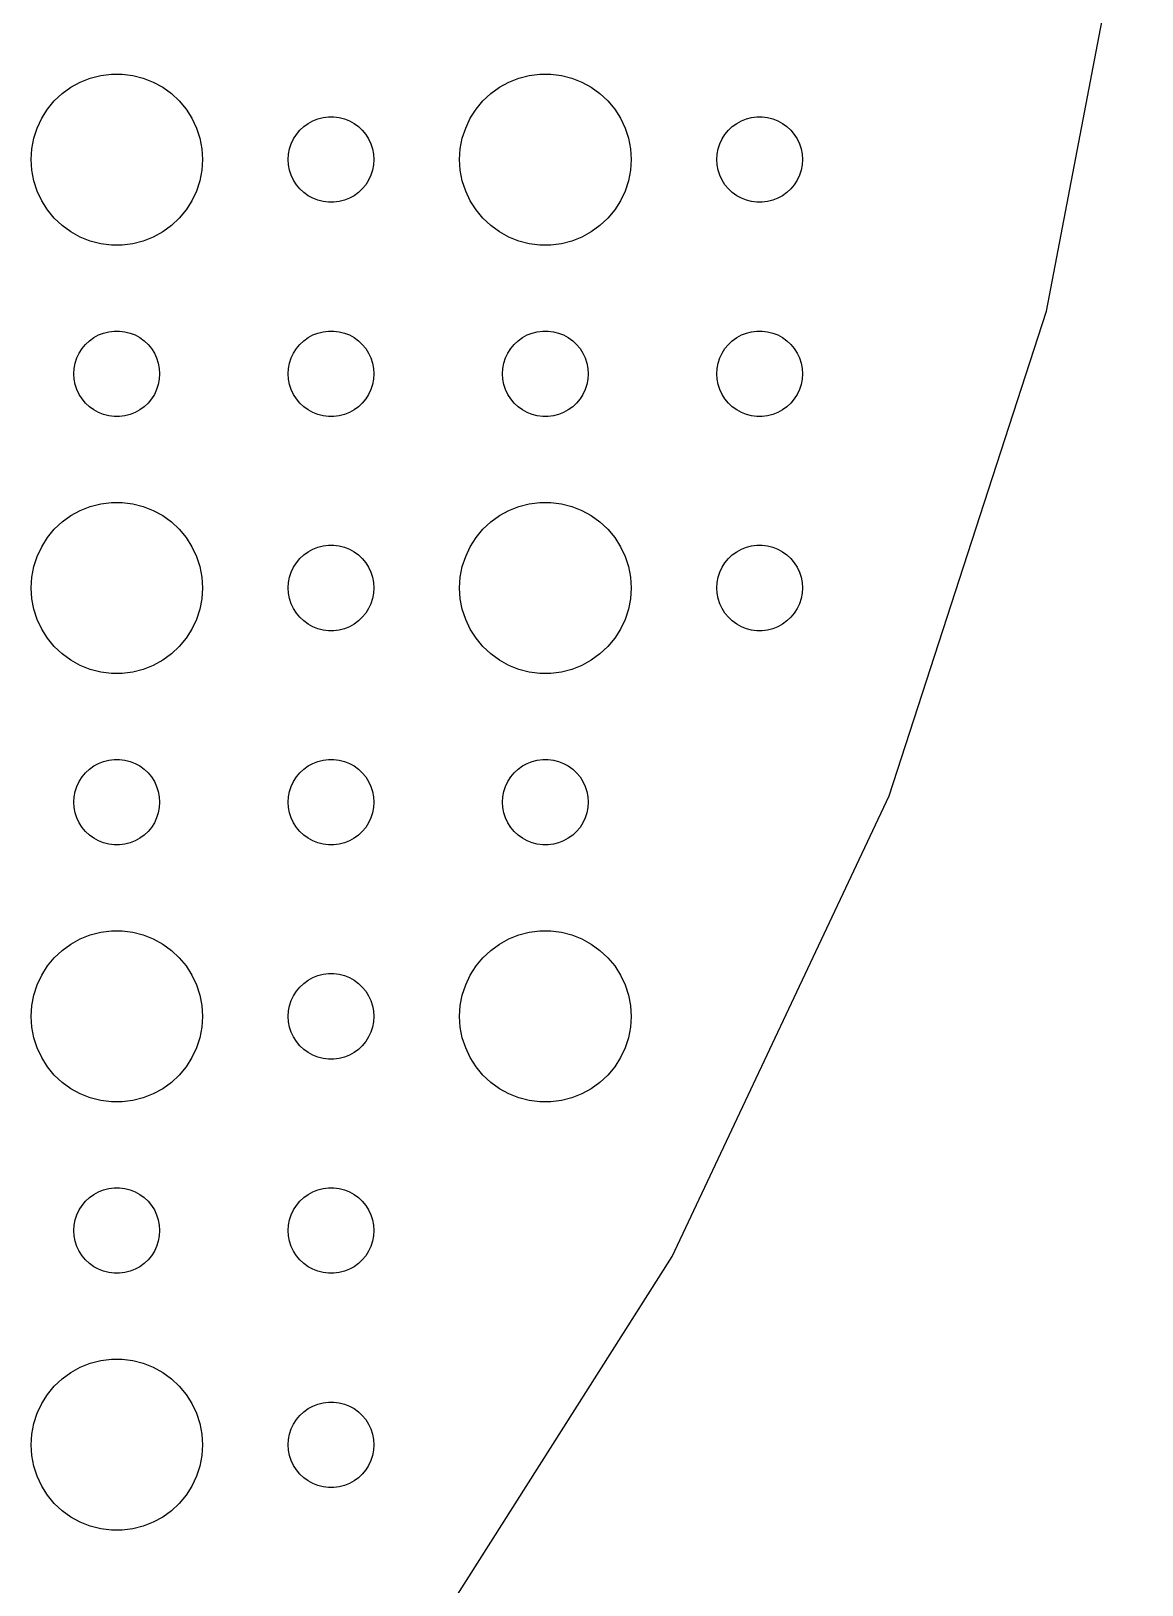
# Model space of a CAD drawing. Header units: metres. Extents: x -142 to 142, y -142 to 142.
# Drawn here: x 102 to 140.9, y -79.9 to -25.5 of the extents above; entities that cross this region are included whole.
import ezdxf

# ---------------------------------------------------------------- set-up
doc = ezdxf.new("R2010")
doc.units = ezdxf.units.M

msp = doc.modelspace()

# ---------------------------------------------------------------- linework, layer by layer
for p, q in [((137.539, -35.314), (140.88, -17.7973)), ((103.723, -27.2855), (104.073, -27.1468)), ((104.073, -27.1468), (104.438, -27.0531)), ((104.438, -27.0531), (104.812, -27.0059)), ((104.812, -27.0059), (105.188, -27.0059)), ((105.188, -27.0059), (105.562, -27.0531)), ((105.562, -27.0531), (105.927, -27.1468)), ((105.927, -27.1468), (106.277, -27.2855)), ((118.723, -27.2855), (119.073, -27.1468)), ((119.073, -27.1468), (119.438, -27.0531)), ((119.438, -27.0531), (119.812, -27.0059)), ((119.812, -27.0059), (120.188, -27.0059)), ((120.188, -27.0059), (120.562, -27.0531)), ((120.562, -27.0531), (120.927, -27.1468)), ((120.927, -27.1468), (121.277, -27.2855)), ((102.813, -27.9464), (103.088, -27.6884)), ((103.088, -27.6884), (103.393, -27.467)), ((103.393, -27.467), (103.723, -27.2855)), ((106.277, -27.2855), (106.607, -27.467)), ((106.607, -27.467), (106.912, -27.6884)), ((106.912, -27.6884), (107.187, -27.9464)), ((117.813, -27.9464), (118.088, -27.6884)), ((118.088, -27.6884), (118.393, -27.467)), ((118.393, -27.467), (118.723, -27.2855)), ((121.277, -27.2855), (121.607, -27.467)), ((121.607, -27.467), (121.912, -27.6884)), ((121.912, -27.6884), (122.187, -27.9464)), ((102.371, -28.5547), (102.573, -28.2366)), ((102.573, -28.2366), (102.813, -27.9464)), ((107.187, -27.9464), (107.427, -28.2366)), ((107.427, -28.2366), (107.629, -28.5547)), ((117.371, -28.5547), (117.573, -28.2366)), ((117.573, -28.2366), (117.813, -27.9464)), ((122.187, -27.9464), (122.427, -28.2366)), ((122.427, -28.2366), (122.629, -28.5547)), ((102.211, -28.8956), (102.371, -28.5547)), ((107.629, -28.5547), (107.789, -28.8956)), ((111.544, -28.8442), (111.696, -28.7335)), ((111.696, -28.7335), (111.861, -28.6427)), ((111.861, -28.6427), (112.036, -28.5734)), ((112.036, -28.5734), (112.219, -28.5266)), ((112.219, -28.5266), (112.406, -28.503)), ((112.406, -28.503), (112.594, -28.503)), ((112.594, -28.503), (112.781, -28.5266)), ((112.781, -28.5266), (112.964, -28.5734)), ((112.964, -28.5734), (113.139, -28.6427)), ((113.139, -28.6427), (113.304, -28.7335)), ((113.304, -28.7335), (113.456, -28.8442)), ((117.211, -28.8956), (117.371, -28.5547)), ((122.629, -28.5547), (122.789, -28.8956)), ((126.544, -28.8442), (126.696, -28.7335)), ((126.696, -28.7335), (126.861, -28.6427)), ((126.861, -28.6427), (127.036, -28.5734)), ((127.036, -28.5734), (127.219, -28.5266)), ((127.219, -28.5266), (127.406, -28.503)), ((127.406, -28.503), (127.594, -28.503)), ((127.594, -28.503), (127.781, -28.5266)), ((127.781, -28.5266), (127.964, -28.5734)), ((127.964, -28.5734), (128.139, -28.6427)), ((128.139, -28.6427), (128.304, -28.7335)), ((128.304, -28.7335), (128.456, -28.8442)), ((102.024, -29.624), (102.094, -29.2539)), ((102.094, -29.2539), (102.211, -28.8956)), ((107.789, -28.8956), (107.906, -29.2539)), ((107.906, -29.2539), (107.976, -29.624)), ((111.105, -29.4478), (111.186, -29.2774)), ((111.186, -29.2774), (111.286, -29.1183)), ((111.286, -29.1183), (111.407, -28.9732)), ((111.407, -28.9732), (111.544, -28.8442)), ((113.456, -28.8442), (113.593, -28.9732)), ((113.593, -28.9732), (113.714, -29.1183)), ((113.714, -29.1183), (113.814, -29.2774)), ((113.814, -29.2774), (113.895, -29.4478)), ((117.024, -29.624), (117.094, -29.2539)), ((117.094, -29.2539), (117.211, -28.8956)), ((122.789, -28.8956), (122.906, -29.2539)), ((122.906, -29.2539), (122.976, -29.624)), ((126.105, -29.4478), (126.186, -29.2774)), ((126.186, -29.2774), (126.286, -29.1183)), ((126.286, -29.1183), (126.407, -28.9732)), ((126.407, -28.9732), (126.544, -28.8442)), ((128.456, -28.8442), (128.593, -28.9732)), ((128.593, -28.9732), (128.714, -29.1183)), ((128.714, -29.1183), (128.814, -29.2774)), ((128.814, -29.2774), (128.895, -29.4478)), ((102, -30), (102.024, -29.624)), ((107.976, -29.624), (108, -30)), ((111, -30), (111.012, -29.812)), ((111.012, -29.812), (111.047, -29.627)), ((111.047, -29.627), (111.105, -29.4478)), ((113.895, -29.4478), (113.953, -29.627)), ((113.953, -29.627), (113.988, -29.812)), ((113.988, -29.812), (114, -30)), ((117, -30), (117.024, -29.624)), ((122.976, -29.624), (123, -30)), ((126, -30), (126.012, -29.812)), ((126.012, -29.812), (126.047, -29.627)), ((126.047, -29.627), (126.105, -29.4478)), ((128.895, -29.4478), (128.953, -29.627)), ((128.953, -29.627), (128.988, -29.812)), ((128.988, -29.812), (129, -30)), ((102.024, -30.376), (102, -30)), ((102.094, -30.7461), (102.024, -30.376)), ((107.976, -30.376), (107.906, -30.7461)), ((108, -30), (107.976, -30.376)), ((111.012, -30.188), (111, -30)), ((111.047, -30.373), (111.012, -30.188)), ((111.105, -30.5522), (111.047, -30.373)), ((113.953, -30.373), (113.895, -30.5522)), ((113.988, -30.188), (113.953, -30.373)), ((114, -30), (113.988, -30.188)), ((117.024, -30.376), (117, -30)), ((117.094, -30.7461), (117.024, -30.376)), ((122.976, -30.376), (122.906, -30.7461)), ((123, -30), (122.976, -30.376)), ((126.012, -30.188), (126, -30)), ((126.047, -30.373), (126.012, -30.188)), ((126.105, -30.5522), (126.047, -30.373)), ((128.953, -30.373), (128.895, -30.5522)), ((128.988, -30.188), (128.953, -30.373)), ((129, -30), (128.988, -30.188)), ((102.211, -31.1044), (102.094, -30.7461)), ((107.906, -30.7461), (107.789, -31.1044)), ((111.186, -30.7226), (111.105, -30.5522)), ((111.286, -30.8817), (111.186, -30.7226)), ((111.407, -31.0268), (111.286, -30.8817)), ((113.714, -30.8817), (113.593, -31.0268)), ((113.814, -30.7226), (113.714, -30.8817)), ((113.895, -30.5522), (113.814, -30.7226)), ((117.211, -31.1044), (117.094, -30.7461)), ((122.906, -30.7461), (122.789, -31.1044)), ((126.186, -30.7226), (126.105, -30.5522)), ((126.286, -30.8817), (126.186, -30.7226)), ((126.407, -31.0268), (126.286, -30.8817)), ((128.714, -30.8817), (128.593, -31.0268)), ((128.814, -30.7226), (128.714, -30.8817)), ((128.895, -30.5522), (128.814, -30.7226)), ((102.371, -31.4453), (102.211, -31.1044)), ((102.573, -31.7634), (102.371, -31.4453)), ((107.629, -31.4453), (107.427, -31.7634)), ((107.789, -31.1044), (107.629, -31.4453)), ((111.544, -31.1558), (111.407, -31.0268)), ((111.696, -31.2665), (111.544, -31.1558)), ((111.861, -31.3572), (111.696, -31.2665)), ((112.036, -31.4266), (111.861, -31.3572)), ((112.219, -31.4734), (112.036, -31.4266)), ((112.406, -31.497), (112.219, -31.4734)), ((112.594, -31.497), (112.406, -31.497)), ((112.781, -31.4734), (112.594, -31.497)), ((112.964, -31.4266), (112.781, -31.4734)), ((113.139, -31.3572), (112.964, -31.4266)), ((113.304, -31.2665), (113.139, -31.3572)), ((113.456, -31.1558), (113.304, -31.2665)), ((113.593, -31.0268), (113.456, -31.1558)), ((117.371, -31.4453), (117.211, -31.1044)), ((117.573, -31.7634), (117.371, -31.4453)), ((122.629, -31.4453), (122.427, -31.7634)), ((122.789, -31.1044), (122.629, -31.4453)), ((126.544, -31.1558), (126.407, -31.0268)), ((126.696, -31.2665), (126.544, -31.1558)), ((126.861, -31.3572), (126.696, -31.2665)), ((127.036, -31.4266), (126.861, -31.3572)), ((127.219, -31.4734), (127.036, -31.4266)), ((127.406, -31.497), (127.219, -31.4734)), ((127.594, -31.497), (127.406, -31.497)), ((127.781, -31.4734), (127.594, -31.497)), ((127.964, -31.4266), (127.781, -31.4734)), ((128.139, -31.3572), (127.964, -31.4266)), ((128.304, -31.2665), (128.139, -31.3572)), ((128.456, -31.1558), (128.304, -31.2665)), ((128.593, -31.0268), (128.456, -31.1558)), ((102.813, -32.0536), (102.573, -31.7634)), ((103.088, -32.3115), (102.813, -32.0536)), ((107.187, -32.0536), (106.912, -32.3115)), ((107.427, -31.7634), (107.187, -32.0536)), ((117.813, -32.0536), (117.573, -31.7634)), ((118.088, -32.3115), (117.813, -32.0536)), ((122.187, -32.0536), (121.912, -32.3115)), ((122.427, -31.7634), (122.187, -32.0536)), ((103.393, -32.533), (103.088, -32.3115)), ((103.723, -32.7145), (103.393, -32.533)), ((106.607, -32.533), (106.277, -32.7145)), ((106.912, -32.3115), (106.607, -32.533)), ((118.393, -32.533), (118.088, -32.3115)), ((118.723, -32.7145), (118.393, -32.533)), ((121.607, -32.533), (121.277, -32.7145)), ((121.912, -32.3115), (121.607, -32.533)), ((104.073, -32.8532), (103.723, -32.7145)), ((104.438, -32.9469), (104.073, -32.8532)), ((104.812, -32.9941), (104.438, -32.9469)), ((105.188, -32.9941), (104.812, -32.9941)), ((105.562, -32.9469), (105.188, -32.9941)), ((105.927, -32.8532), (105.562, -32.9469)), ((106.277, -32.7145), (105.927, -32.8532)), ((119.073, -32.8532), (118.723, -32.7145)), ((119.438, -32.9469), (119.073, -32.8532)), ((119.812, -32.9941), (119.438, -32.9469)), ((120.188, -32.9941), (119.812, -32.9941)), ((120.562, -32.9469), (120.188, -32.9941)), ((120.927, -32.8532), (120.562, -32.9469)), ((121.277, -32.7145), (120.927, -32.8532)), ((132.028, -52.2737), (137.539, -35.314)), ((103.907, -36.4732), (104.044, -36.3442)), ((104.044, -36.3442), (104.196, -36.2335)), ((104.196, -36.2335), (104.361, -36.1428)), ((104.361, -36.1428), (104.536, -36.0734)), ((104.536, -36.0734), (104.719, -36.0266)), ((104.719, -36.0266), (104.906, -36.003)), ((104.906, -36.003), (105.094, -36.003)), ((105.094, -36.003), (105.281, -36.0266)), ((105.281, -36.0266), (105.464, -36.0734)), ((105.464, -36.0734), (105.639, -36.1428)), ((105.639, -36.1428), (105.804, -36.2335)), ((105.804, -36.2335), (105.956, -36.3442)), ((105.956, -36.3442), (106.093, -36.4732)), ((111.407, -36.4732), (111.544, -36.3442)), ((111.544, -36.3442), (111.696, -36.2335)), ((111.696, -36.2335), (111.861, -36.1428)), ((111.861, -36.1428), (112.036, -36.0734)), ((112.036, -36.0734), (112.219, -36.0266)), ((112.219, -36.0266), (112.406, -36.003)), ((112.406, -36.003), (112.594, -36.003)), ((112.594, -36.003), (112.781, -36.0266)), ((112.781, -36.0266), (112.964, -36.0734)), ((112.964, -36.0734), (113.139, -36.1428)), ((113.139, -36.1428), (113.304, -36.2335)), ((113.304, -36.2335), (113.456, -36.3442)), ((113.456, -36.3442), (113.593, -36.4732)), ((118.907, -36.4732), (119.044, -36.3442)), ((119.044, -36.3442), (119.196, -36.2335)), ((119.196, -36.2335), (119.361, -36.1428)), ((119.361, -36.1428), (119.536, -36.0734)), ((119.536, -36.0734), (119.719, -36.0266)), ((119.719, -36.0266), (119.906, -36.003)), ((119.906, -36.003), (120.094, -36.003)), ((120.094, -36.003), (120.281, -36.0266)), ((120.281, -36.0266), (120.464, -36.0734)), ((120.464, -36.0734), (120.639, -36.1428)), ((120.639, -36.1428), (120.804, -36.2335)), ((120.804, -36.2335), (120.956, -36.3442)), ((120.956, -36.3442), (121.093, -36.4732)), ((126.407, -36.4732), (126.544, -36.3442)), ((126.544, -36.3442), (126.696, -36.2335)), ((126.696, -36.2335), (126.861, -36.1428)), ((126.861, -36.1428), (127.036, -36.0734)), ((127.036, -36.0734), (127.219, -36.0266)), ((127.219, -36.0266), (127.406, -36.003)), ((127.406, -36.003), (127.594, -36.003)), ((127.594, -36.003), (127.781, -36.0266)), ((127.781, -36.0266), (127.964, -36.0734)), ((127.964, -36.0734), (128.139, -36.1428)), ((128.139, -36.1428), (128.304, -36.2335)), ((128.304, -36.2335), (128.456, -36.3442)), ((128.456, -36.3442), (128.593, -36.4732)), ((103.547, -37.127), (103.605, -36.9478)), ((103.605, -36.9478), (103.686, -36.7774)), ((103.686, -36.7774), (103.786, -36.6183)), ((103.786, -36.6183), (103.907, -36.4732)), ((106.093, -36.4732), (106.214, -36.6183)), ((106.214, -36.6183), (106.314, -36.7774)), ((106.314, -36.7774), (106.395, -36.9478)), ((106.395, -36.9478), (106.453, -37.127)), ((111.047, -37.127), (111.105, -36.9478)), ((111.105, -36.9478), (111.186, -36.7774)), ((111.186, -36.7774), (111.286, -36.6183)), ((111.286, -36.6183), (111.407, -36.4732)), ((113.593, -36.4732), (113.714, -36.6183)), ((113.714, -36.6183), (113.814, -36.7774)), ((113.814, -36.7774), (113.895, -36.9478)), ((113.895, -36.9478), (113.953, -37.127)), ((118.547, -37.127), (118.605, -36.9478)), ((118.605, -36.9478), (118.686, -36.7774)), ((118.686, -36.7774), (118.786, -36.6183)), ((118.786, -36.6183), (118.907, -36.4732)), ((121.093, -36.4732), (121.214, -36.6183)), ((121.214, -36.6183), (121.314, -36.7774)), ((121.314, -36.7774), (121.395, -36.9478)), ((121.395, -36.9478), (121.453, -37.127)), ((126.047, -37.127), (126.105, -36.9478)), ((126.105, -36.9478), (126.186, -36.7774)), ((126.186, -36.7774), (126.286, -36.6183)), ((126.286, -36.6183), (126.407, -36.4732)), ((128.593, -36.4732), (128.714, -36.6183)), ((128.714, -36.6183), (128.814, -36.7774)), ((128.814, -36.7774), (128.895, -36.9478)), ((128.895, -36.9478), (128.953, -37.127)), ((103.5, -37.5), (103.512, -37.312)), ((103.512, -37.688), (103.5, -37.5)), ((103.512, -37.312), (103.547, -37.127)), ((106.453, -37.127), (106.488, -37.312)), ((106.488, -37.312), (106.5, -37.5)), ((106.5, -37.5), (106.488, -37.688)), ((111, -37.5), (111.012, -37.312)), ((111.012, -37.688), (111, -37.5)), ((111.012, -37.312), (111.047, -37.127)), ((113.953, -37.127), (113.988, -37.312)), ((113.988, -37.312), (114, -37.5)), ((114, -37.5), (113.988, -37.688)), ((118.5, -37.5), (118.512, -37.312)), ((118.512, -37.688), (118.5, -37.5)), ((118.512, -37.312), (118.547, -37.127)), ((121.453, -37.127), (121.488, -37.312)), ((121.488, -37.312), (121.5, -37.5)), ((121.5, -37.5), (121.488, -37.688)), ((126, -37.5), (126.012, -37.312)), ((126.012, -37.688), (126, -37.5)), ((126.012, -37.312), (126.047, -37.127)), ((128.953, -37.127), (128.988, -37.312)), ((128.988, -37.312), (129, -37.5)), ((129, -37.5), (128.988, -37.688)), ((103.547, -37.873), (103.512, -37.688)), ((103.605, -38.0522), (103.547, -37.873)), ((103.686, -38.2226), (103.605, -38.0522)), ((106.395, -38.0522), (106.314, -38.2226)), ((106.453, -37.873), (106.395, -38.0522)), ((106.488, -37.688), (106.453, -37.873)), ((111.047, -37.873), (111.012, -37.688)), ((111.105, -38.0522), (111.047, -37.873)), ((111.186, -38.2226), (111.105, -38.0522)), ((113.895, -38.0522), (113.814, -38.2226)), ((113.953, -37.873), (113.895, -38.0522)), ((113.988, -37.688), (113.953, -37.873)), ((118.547, -37.873), (118.512, -37.688)), ((118.605, -38.0522), (118.547, -37.873)), ((118.686, -38.2226), (118.605, -38.0522)), ((121.395, -38.0522), (121.314, -38.2226)), ((121.453, -37.873), (121.395, -38.0522)), ((121.488, -37.688), (121.453, -37.873)), ((126.047, -37.873), (126.012, -37.688)), ((126.105, -38.0522), (126.047, -37.873)), ((126.186, -38.2226), (126.105, -38.0522)), ((128.895, -38.0522), (128.814, -38.2226)), ((128.953, -37.873), (128.895, -38.0522)), ((128.988, -37.688), (128.953, -37.873)), ((103.786, -38.3817), (103.686, -38.2226)), ((103.907, -38.5268), (103.786, -38.3817)), ((104.044, -38.6558), (103.907, -38.5268)), ((106.093, -38.5268), (105.956, -38.6558)), ((106.214, -38.3817), (106.093, -38.5268)), ((106.314, -38.2226), (106.214, -38.3817)), ((111.286, -38.3817), (111.186, -38.2226)), ((111.407, -38.5268), (111.286, -38.3817)), ((111.544, -38.6558), (111.407, -38.5268)), ((113.593, -38.5268), (113.456, -38.6558)), ((113.714, -38.3817), (113.593, -38.5268)), ((113.814, -38.2226), (113.714, -38.3817)), ((118.786, -38.3817), (118.686, -38.2226)), ((118.907, -38.5268), (118.786, -38.3817)), ((119.044, -38.6558), (118.907, -38.5268)), ((121.093, -38.5268), (120.956, -38.6558)), ((121.214, -38.3817), (121.093, -38.5268)), ((121.314, -38.2226), (121.214, -38.3817)), ((126.286, -38.3817), (126.186, -38.2226)), ((126.407, -38.5268), (126.286, -38.3817)), ((126.544, -38.6558), (126.407, -38.5268)), ((128.593, -38.5268), (128.456, -38.6558)), ((128.714, -38.3817), (128.593, -38.5268)), ((128.814, -38.2226), (128.714, -38.3817)), ((104.196, -38.7665), (104.044, -38.6558)), ((104.361, -38.8572), (104.196, -38.7665)), ((104.536, -38.9266), (104.361, -38.8572)), ((104.719, -38.9734), (104.536, -38.9266)), ((104.906, -38.997), (104.719, -38.9734)), ((105.094, -38.997), (104.906, -38.997)), ((105.281, -38.9734), (105.094, -38.997)), ((105.464, -38.9266), (105.281, -38.9734)), ((105.639, -38.8572), (105.464, -38.9266)), ((105.804, -38.7665), (105.639, -38.8572)), ((105.956, -38.6558), (105.804, -38.7665)), ((111.696, -38.7665), (111.544, -38.6558)), ((111.861, -38.8572), (111.696, -38.7665)), ((112.036, -38.9266), (111.861, -38.8572)), ((112.219, -38.9734), (112.036, -38.9266)), ((112.406, -38.997), (112.219, -38.9734)), ((112.594, -38.997), (112.406, -38.997)), ((112.781, -38.9734), (112.594, -38.997)), ((112.964, -38.9266), (112.781, -38.9734)), ((113.139, -38.8572), (112.964, -38.9266)), ((113.304, -38.7665), (113.139, -38.8572)), ((113.456, -38.6558), (113.304, -38.7665)), ((119.196, -38.7665), (119.044, -38.6558)), ((119.361, -38.8572), (119.196, -38.7665)), ((119.536, -38.9266), (119.361, -38.8572)), ((119.719, -38.9734), (119.536, -38.9266)), ((119.906, -38.997), (119.719, -38.9734)), ((120.094, -38.997), (119.906, -38.997)), ((120.281, -38.9734), (120.094, -38.997)), ((120.464, -38.9266), (120.281, -38.9734)), ((120.639, -38.8572), (120.464, -38.9266)), ((120.804, -38.7665), (120.639, -38.8572)), ((120.956, -38.6558), (120.804, -38.7665)), ((126.696, -38.7665), (126.544, -38.6558)), ((126.861, -38.8572), (126.696, -38.7665)), ((127.036, -38.9266), (126.861, -38.8572)), ((127.219, -38.9734), (127.036, -38.9266)), ((127.406, -38.997), (127.219, -38.9734)), ((127.594, -38.997), (127.406, -38.997)), ((127.781, -38.9734), (127.594, -38.997)), ((127.964, -38.9266), (127.781, -38.9734)), ((128.139, -38.8572), (127.964, -38.9266)), ((128.304, -38.7665), (128.139, -38.8572)), ((128.456, -38.6558), (128.304, -38.7665)), ((103.393, -42.467), (103.723, -42.2855)), ((103.723, -42.2855), (104.073, -42.1468)), ((104.073, -42.1468), (104.438, -42.0531)), ((104.438, -42.0531), (104.812, -42.0059)), ((104.812, -42.0059), (105.188, -42.0059)), ((105.188, -42.0059), (105.562, -42.0531)), ((105.562, -42.0531), (105.927, -42.1468)), ((105.927, -42.1468), (106.277, -42.2855)), ((106.277, -42.2855), (106.607, -42.467)), ((118.393, -42.467), (118.723, -42.2855)), ((118.723, -42.2855), (119.073, -42.1468)), ((119.073, -42.1468), (119.438, -42.0531)), ((119.438, -42.0531), (119.812, -42.0059)), ((119.812, -42.0059), (120.188, -42.0059)), ((120.188, -42.0059), (120.562, -42.0531)), ((120.562, -42.0531), (120.927, -42.1468)), ((120.927, -42.1468), (121.277, -42.2855)), ((121.277, -42.2855), (121.607, -42.467)), ((102.573, -43.2366), (102.813, -42.9464)), ((102.813, -42.9464), (103.088, -42.6885)), ((103.088, -42.6885), (103.393, -42.467)), ((106.607, -42.467), (106.912, -42.6885)), ((106.912, -42.6885), (107.187, -42.9464)), ((107.187, -42.9464), (107.427, -43.2366)), ((117.573, -43.2366), (117.813, -42.9464)), ((117.813, -42.9464), (118.088, -42.6885)), ((118.088, -42.6885), (118.393, -42.467)), ((121.607, -42.467), (121.912, -42.6885)), ((121.912, -42.6885), (122.187, -42.9464)), ((122.187, -42.9464), (122.427, -43.2366)), ((102.371, -43.5547), (102.573, -43.2366)), ((107.427, -43.2366), (107.629, -43.5547)), ((112.219, -43.5266), (112.406, -43.503)), ((112.406, -43.503), (112.594, -43.503)), ((112.594, -43.503), (112.781, -43.5266)), ((117.371, -43.5547), (117.573, -43.2366)), ((122.427, -43.2366), (122.629, -43.5547)), ((127.219, -43.5266), (127.406, -43.503)), ((127.406, -43.503), (127.594, -43.503)), ((127.594, -43.503), (127.781, -43.5266)), ((102.094, -44.2539), (102.211, -43.8956)), ((102.211, -43.8956), (102.371, -43.5547)), ((107.629, -43.5547), (107.789, -43.8956)), ((107.789, -43.8956), (107.906, -44.2539)), ((111.286, -44.1183), (111.407, -43.9732)), ((111.407, -43.9732), (111.544, -43.8442)), ((111.544, -43.8442), (111.696, -43.7335)), ((111.696, -43.7335), (111.861, -43.6428)), ((111.861, -43.6428), (112.036, -43.5734)), ((112.036, -43.5734), (112.219, -43.5266)), ((112.781, -43.5266), (112.964, -43.5734)), ((112.964, -43.5734), (113.139, -43.6428)), ((113.139, -43.6428), (113.304, -43.7335)), ((113.304, -43.7335), (113.456, -43.8442)), ((113.456, -43.8442), (113.593, -43.9732)), ((113.593, -43.9732), (113.714, -44.1183)), ((117.094, -44.2539), (117.211, -43.8956)), ((117.211, -43.8956), (117.371, -43.5547)), ((122.629, -43.5547), (122.789, -43.8956)), ((122.789, -43.8956), (122.906, -44.2539)), ((126.286, -44.1183), (126.407, -43.9732)), ((126.407, -43.9732), (126.544, -43.8442)), ((126.544, -43.8442), (126.696, -43.7335)), ((126.696, -43.7335), (126.861, -43.6428)), ((126.861, -43.6428), (127.036, -43.5734)), ((127.036, -43.5734), (127.219, -43.5266)), ((127.781, -43.5266), (127.964, -43.5734)), ((127.964, -43.5734), (128.139, -43.6428)), ((128.139, -43.6428), (128.304, -43.7335)), ((128.304, -43.7335), (128.456, -43.8442)), ((128.456, -43.8442), (128.593, -43.9732)), ((128.593, -43.9732), (128.714, -44.1183)), ((102.024, -44.624), (102.094, -44.2539)), ((107.906, -44.2539), (107.976, -44.624)), ((111.047, -44.627), (111.105, -44.4478)), ((111.105, -44.4478), (111.186, -44.2774)), ((111.186, -44.2774), (111.286, -44.1183)), ((113.714, -44.1183), (113.814, -44.2774)), ((113.814, -44.2774), (113.895, -44.4478)), ((113.895, -44.4478), (113.953, -44.627)), ((117.024, -44.624), (117.094, -44.2539)), ((122.906, -44.2539), (122.976, -44.624)), ((126.047, -44.627), (126.105, -44.4478)), ((126.105, -44.4478), (126.186, -44.2774)), ((126.186, -44.2774), (126.286, -44.1183)), ((128.714, -44.1183), (128.814, -44.2774)), ((128.814, -44.2774), (128.895, -44.4478)), ((128.895, -44.4478), (128.953, -44.627)), ((102, -45), (102.024, -44.624)), ((102.024, -45.376), (102, -45)), ((107.976, -44.624), (108, -45)), ((108, -45), (107.976, -45.376)), ((111, -45), (111.012, -44.812)), ((111.012, -45.188), (111, -45)), ((111.012, -44.812), (111.047, -44.627)), ((113.953, -44.627), (113.988, -44.812)), ((113.988, -44.812), (114, -45)), ((114, -45), (113.988, -45.188)), ((117, -45), (117.024, -44.624)), ((117.024, -45.376), (117, -45)), ((122.976, -44.624), (123, -45)), ((123, -45), (122.976, -45.376)), ((126, -45), (126.012, -44.812)), ((126.012, -45.188), (126, -45)), ((126.012, -44.812), (126.047, -44.627)), ((128.953, -44.627), (128.988, -44.812)), ((128.988, -44.812), (129, -45)), ((129, -45), (128.988, -45.188)), ((102.094, -45.7461), (102.024, -45.376)), ((107.976, -45.376), (107.906, -45.7461)), ((111.047, -45.373), (111.012, -45.188)), ((111.105, -45.5522), (111.047, -45.373)), ((111.186, -45.7226), (111.105, -45.5522)), ((113.895, -45.5522), (113.814, -45.7226)), ((113.953, -45.373), (113.895, -45.5522)), ((113.988, -45.188), (113.953, -45.373)), ((117.094, -45.7461), (117.024, -45.376)), ((122.976, -45.376), (122.906, -45.7461)), ((126.047, -45.373), (126.012, -45.188)), ((126.105, -45.5522), (126.047, -45.373)), ((126.186, -45.7226), (126.105, -45.5522)), ((128.895, -45.5522), (128.814, -45.7226)), ((128.953, -45.373), (128.895, -45.5522)), ((128.988, -45.188), (128.953, -45.373)), ((102.211, -46.1044), (102.094, -45.7461)), ((102.371, -46.4453), (102.211, -46.1044)), ((107.789, -46.1044), (107.629, -46.4453)), ((107.906, -45.7461), (107.789, -46.1044)), ((111.286, -45.8817), (111.186, -45.7226)), ((111.407, -46.0268), (111.286, -45.8817)), ((111.544, -46.1558), (111.407, -46.0268)), ((111.696, -46.2665), (111.544, -46.1558)), ((113.456, -46.1558), (113.304, -46.2665)), ((113.593, -46.0268), (113.456, -46.1558)), ((113.714, -45.8817), (113.593, -46.0268)), ((113.814, -45.7226), (113.714, -45.8817)), ((117.211, -46.1044), (117.094, -45.7461)), ((117.371, -46.4453), (117.211, -46.1044)), ((122.789, -46.1044), (122.629, -46.4453)), ((122.906, -45.7461), (122.789, -46.1044)), ((126.286, -45.8817), (126.186, -45.7226)), ((126.407, -46.0268), (126.286, -45.8817)), ((126.544, -46.1558), (126.407, -46.0268)), ((126.696, -46.2665), (126.544, -46.1558)), ((128.456, -46.1558), (128.304, -46.2665)), ((128.593, -46.0268), (128.456, -46.1558)), ((128.714, -45.8817), (128.593, -46.0268)), ((128.814, -45.7226), (128.714, -45.8817)), ((102.573, -46.7634), (102.371, -46.4453)), ((102.813, -47.0536), (102.573, -46.7634)), ((107.427, -46.7634), (107.187, -47.0536)), ((107.629, -46.4453), (107.427, -46.7634)), ((111.861, -46.3572), (111.696, -46.2665)), ((112.036, -46.4266), (111.861, -46.3572)), ((112.219, -46.4734), (112.036, -46.4266)), ((112.406, -46.497), (112.219, -46.4734)), ((112.594, -46.497), (112.406, -46.497)), ((112.781, -46.4734), (112.594, -46.497)), ((112.964, -46.4266), (112.781, -46.4734)), ((113.139, -46.3572), (112.964, -46.4266)), ((113.304, -46.2665), (113.139, -46.3572)), ((117.573, -46.7634), (117.371, -46.4453)), ((117.813, -47.0536), (117.573, -46.7634)), ((122.427, -46.7634), (122.187, -47.0536)), ((122.629, -46.4453), (122.427, -46.7634)), ((126.861, -46.3572), (126.696, -46.2665)), ((127.036, -46.4266), (126.861, -46.3572)), ((127.219, -46.4734), (127.036, -46.4266)), ((127.406, -46.497), (127.219, -46.4734)), ((127.594, -46.497), (127.406, -46.497)), ((127.781, -46.4734), (127.594, -46.497)), ((127.964, -46.4266), (127.781, -46.4734)), ((128.139, -46.3572), (127.964, -46.4266)), ((128.304, -46.2665), (128.139, -46.3572)), ((103.088, -47.3115), (102.813, -47.0536)), ((103.393, -47.533), (103.088, -47.3115)), ((106.912, -47.3115), (106.607, -47.533)), ((107.187, -47.0536), (106.912, -47.3115)), ((118.088, -47.3115), (117.813, -47.0536)), ((118.393, -47.533), (118.088, -47.3115)), ((121.912, -47.3115), (121.607, -47.533)), ((122.187, -47.0536), (121.912, -47.3115)), ((103.723, -47.7145), (103.393, -47.533)), ((104.073, -47.8532), (103.723, -47.7145)), ((104.438, -47.9469), (104.073, -47.8532)), ((105.927, -47.8532), (105.562, -47.9469)), ((106.277, -47.7145), (105.927, -47.8532)), ((106.607, -47.533), (106.277, -47.7145)), ((118.723, -47.7145), (118.393, -47.533)), ((119.073, -47.8532), (118.723, -47.7145)), ((119.438, -47.9469), (119.073, -47.8532)), ((120.927, -47.8532), (120.562, -47.9469)), ((121.277, -47.7145), (120.927, -47.8532)), ((121.607, -47.533), (121.277, -47.7145)), ((104.812, -47.9941), (104.438, -47.9469)), ((105.188, -47.9941), (104.812, -47.9941)), ((105.562, -47.9469), (105.188, -47.9941)), ((119.812, -47.9941), (119.438, -47.9469)), ((120.188, -47.9941), (119.812, -47.9941)), ((120.562, -47.9469), (120.188, -47.9941)), ((104.361, -51.1428), (104.536, -51.0734)), ((104.536, -51.0734), (104.719, -51.0266)), ((104.719, -51.0266), (104.906, -51.003)), ((104.906, -51.003), (105.094, -51.003)), ((105.094, -51.003), (105.281, -51.0266)), ((105.281, -51.0266), (105.464, -51.0734)), ((105.464, -51.0734), (105.639, -51.1428)), ((111.861, -51.1428), (112.036, -51.0734)), ((112.036, -51.0734), (112.219, -51.0266)), ((112.219, -51.0266), (112.406, -51.003)), ((112.406, -51.003), (112.594, -51.003)), ((112.594, -51.003), (112.781, -51.0266)), ((112.781, -51.0266), (112.964, -51.0734)), ((112.964, -51.0734), (113.139, -51.1428)), ((119.361, -51.1428), (119.536, -51.0734)), ((119.536, -51.0734), (119.719, -51.0266)), ((119.719, -51.0266), (119.906, -51.003)), ((119.906, -51.003), (120.094, -51.003)), ((120.094, -51.003), (120.281, -51.0266)), ((120.281, -51.0266), (120.464, -51.0734)), ((120.464, -51.0734), (120.639, -51.1428)), ((103.686, -51.7774), (103.786, -51.6183)), ((103.786, -51.6183), (103.907, -51.4732)), ((103.907, -51.4732), (104.044, -51.3442)), ((104.044, -51.3442), (104.196, -51.2335)), ((104.196, -51.2335), (104.361, -51.1428)), ((105.639, -51.1428), (105.804, -51.2335)), ((105.804, -51.2335), (105.956, -51.3442)), ((105.956, -51.3442), (106.093, -51.4732)), ((106.093, -51.4732), (106.214, -51.6183)), ((106.214, -51.6183), (106.314, -51.7774)), ((111.186, -51.7774), (111.286, -51.6183)), ((111.286, -51.6183), (111.407, -51.4732)), ((111.407, -51.4732), (111.544, -51.3442)), ((111.544, -51.3442), (111.696, -51.2335)), ((111.696, -51.2335), (111.861, -51.1428)), ((113.139, -51.1428), (113.304, -51.2335)), ((113.304, -51.2335), (113.456, -51.3442)), ((113.456, -51.3442), (113.593, -51.4732)), ((113.593, -51.4732), (113.714, -51.6183)), ((113.714, -51.6183), (113.814, -51.7774)), ((118.686, -51.7774), (118.786, -51.6183)), ((118.786, -51.6183), (118.907, -51.4732)), ((118.907, -51.4732), (119.044, -51.3442)), ((119.044, -51.3442), (119.196, -51.2335)), ((119.196, -51.2335), (119.361, -51.1428)), ((120.639, -51.1428), (120.804, -51.2335)), ((120.804, -51.2335), (120.956, -51.3442)), ((120.956, -51.3442), (121.093, -51.4732)), ((121.093, -51.4732), (121.214, -51.6183)), ((121.214, -51.6183), (121.314, -51.7774)), ((103.512, -52.312), (103.547, -52.127)), ((103.547, -52.127), (103.605, -51.9478)), ((103.605, -51.9478), (103.686, -51.7774)), ((106.314, -51.7774), (106.395, -51.9478)), ((106.395, -51.9478), (106.453, -52.127)), ((106.453, -52.127), (106.488, -52.312)), ((111.012, -52.312), (111.047, -52.127)), ((111.047, -52.127), (111.105, -51.9478)), ((111.105, -51.9478), (111.186, -51.7774)), ((113.814, -51.7774), (113.895, -51.9478)), ((113.895, -51.9478), (113.953, -52.127)), ((113.953, -52.127), (113.988, -52.312)), ((118.512, -52.312), (118.547, -52.127)), ((118.547, -52.127), (118.605, -51.9478)), ((118.605, -51.9478), (118.686, -51.7774)), ((121.314, -51.7774), (121.395, -51.9478)), ((121.395, -51.9478), (121.453, -52.127)), ((121.453, -52.127), (121.488, -52.312)), ((103.5, -52.5), (103.512, -52.312)), ((103.512, -52.688), (103.5, -52.5)), ((103.547, -52.873), (103.512, -52.688)), ((106.488, -52.688), (106.453, -52.873)), ((106.488, -52.312), (106.5, -52.5)), ((106.5, -52.5), (106.488, -52.688)), ((111, -52.5), (111.012, -52.312)), ((111.012, -52.688), (111, -52.5)), ((111.047, -52.873), (111.012, -52.688)), ((113.988, -52.688), (113.953, -52.873)), ((113.988, -52.312), (114, -52.5)), ((114, -52.5), (113.988, -52.688)), ((118.5, -52.5), (118.512, -52.312)), ((118.512, -52.688), (118.5, -52.5)), ((118.547, -52.873), (118.512, -52.688)), ((121.488, -52.688), (121.453, -52.873)), ((121.488, -52.312), (121.5, -52.5)), ((121.5, -52.5), (121.488, -52.688)), ((124.436, -68.409), (132.028, -52.2737)), ((103.605, -53.0522), (103.547, -52.873)), ((103.686, -53.2226), (103.605, -53.0522)), ((103.786, -53.3817), (103.686, -53.2226)), ((106.314, -53.2226), (106.214, -53.3817)), ((106.395, -53.0522), (106.314, -53.2226)), ((106.453, -52.873), (106.395, -53.0522)), ((111.105, -53.0522), (111.047, -52.873)), ((111.186, -53.2226), (111.105, -53.0522)), ((111.286, -53.3817), (111.186, -53.2226)), ((113.814, -53.2226), (113.714, -53.3817)), ((113.895, -53.0522), (113.814, -53.2226)), ((113.953, -52.873), (113.895, -53.0522)), ((118.605, -53.0522), (118.547, -52.873)), ((118.686, -53.2226), (118.605, -53.0522)), ((118.786, -53.3817), (118.686, -53.2226)), ((121.314, -53.2226), (121.214, -53.3817)), ((121.395, -53.0522), (121.314, -53.2226)), ((121.453, -52.873), (121.395, -53.0522)), ((103.907, -53.5268), (103.786, -53.3817)), ((104.044, -53.6558), (103.907, -53.5268)), ((104.196, -53.7665), (104.044, -53.6558)), ((104.361, -53.8572), (104.196, -53.7665)), ((104.536, -53.9266), (104.361, -53.8572)), ((105.639, -53.8572), (105.464, -53.9266)), ((105.804, -53.7665), (105.639, -53.8572)), ((105.956, -53.6558), (105.804, -53.7665)), ((106.093, -53.5268), (105.956, -53.6558)), ((106.214, -53.3817), (106.093, -53.5268)), ((111.407, -53.5268), (111.286, -53.3817)), ((111.544, -53.6558), (111.407, -53.5268)), ((111.696, -53.7665), (111.544, -53.6558)), ((111.861, -53.8572), (111.696, -53.7665)), ((112.036, -53.9266), (111.861, -53.8572)), ((113.139, -53.8572), (112.964, -53.9266)), ((113.304, -53.7665), (113.139, -53.8572)), ((113.456, -53.6558), (113.304, -53.7665)), ((113.593, -53.5268), (113.456, -53.6558)), ((113.714, -53.3817), (113.593, -53.5268)), ((118.907, -53.5268), (118.786, -53.3817)), ((119.044, -53.6558), (118.907, -53.5268)), ((119.196, -53.7665), (119.044, -53.6558)), ((119.361, -53.8572), (119.196, -53.7665)), ((119.536, -53.9266), (119.361, -53.8572)), ((120.639, -53.8572), (120.464, -53.9266)), ((120.804, -53.7665), (120.639, -53.8572)), ((120.956, -53.6558), (120.804, -53.7665)), ((121.093, -53.5268), (120.956, -53.6558)), ((121.214, -53.3817), (121.093, -53.5268)), ((104.719, -53.9734), (104.536, -53.9266)), ((104.906, -53.997), (104.719, -53.9734)), ((105.094, -53.997), (104.906, -53.997)), ((105.281, -53.9734), (105.094, -53.997)), ((105.464, -53.9266), (105.281, -53.9734)), ((112.219, -53.9734), (112.036, -53.9266)), ((112.406, -53.997), (112.219, -53.9734)), ((112.594, -53.997), (112.406, -53.997)), ((112.781, -53.9734), (112.594, -53.997)), ((112.964, -53.9266), (112.781, -53.9734)), ((119.719, -53.9734), (119.536, -53.9266)), ((119.906, -53.997), (119.719, -53.9734)), ((120.094, -53.997), (119.906, -53.997)), ((120.281, -53.9734), (120.094, -53.997)), ((120.464, -53.9266), (120.281, -53.9734)), ((104.073, -57.1468), (104.438, -57.0531)), ((104.438, -57.0531), (104.812, -57.0059)), ((104.812, -57.0059), (105.188, -57.0059)), ((105.188, -57.0059), (105.562, -57.0531)), ((105.562, -57.0531), (105.927, -57.1468)), ((119.073, -57.1468), (119.438, -57.0531)), ((119.438, -57.0531), (119.812, -57.0059)), ((119.812, -57.0059), (120.188, -57.0059)), ((120.188, -57.0059), (120.562, -57.0531)), ((120.562, -57.0531), (120.927, -57.1468)), ((103.088, -57.6885), (103.393, -57.467)), ((103.393, -57.467), (103.723, -57.2855)), ((103.723, -57.2855), (104.073, -57.1468)), ((105.927, -57.1468), (106.277, -57.2855)), ((106.277, -57.2855), (106.607, -57.467)), ((106.607, -57.467), (106.912, -57.6885)), ((118.088, -57.6885), (118.393, -57.467)), ((118.393, -57.467), (118.723, -57.2855)), ((118.723, -57.2855), (119.073, -57.1468)), ((120.927, -57.1468), (121.277, -57.2855)), ((121.277, -57.2855), (121.607, -57.467)), ((121.607, -57.467), (121.912, -57.6885)), ((102.573, -58.2366), (102.813, -57.9464)), ((102.813, -57.9464), (103.088, -57.6885)), ((106.912, -57.6885), (107.187, -57.9464)), ((107.187, -57.9464), (107.427, -58.2366)), ((117.573, -58.2366), (117.813, -57.9464)), ((117.813, -57.9464), (118.088, -57.6885)), ((121.912, -57.6885), (122.187, -57.9464)), ((122.187, -57.9464), (122.427, -58.2366)), ((102.211, -58.8956), (102.371, -58.5547)), ((102.371, -58.5547), (102.573, -58.2366)), ((107.427, -58.2366), (107.629, -58.5547)), ((107.629, -58.5547), (107.789, -58.8956)), ((111.544, -58.8442), (111.696, -58.7335)), ((111.696, -58.7335), (111.861, -58.6428)), ((111.861, -58.6428), (112.036, -58.5734)), ((112.036, -58.5734), (112.219, -58.5266)), ((112.219, -58.5266), (112.406, -58.503)), ((112.406, -58.503), (112.594, -58.503)), ((112.594, -58.503), (112.781, -58.5266)), ((112.781, -58.5266), (112.964, -58.5734)), ((112.964, -58.5734), (113.139, -58.6428)), ((113.139, -58.6428), (113.304, -58.7335)), ((113.304, -58.7335), (113.456, -58.8442)), ((117.211, -58.8956), (117.371, -58.5547)), ((117.371, -58.5547), (117.573, -58.2366)), ((122.427, -58.2366), (122.629, -58.5547)), ((122.629, -58.5547), (122.789, -58.8956)), ((102.024, -59.624), (102.094, -59.2539)), ((102.094, -59.2539), (102.211, -58.8956)), ((107.789, -58.8956), (107.906, -59.2539)), ((107.906, -59.2539), (107.976, -59.624)), ((111.105, -59.4478), (111.186, -59.2774)), ((111.186, -59.2774), (111.286, -59.1183)), ((111.286, -59.1183), (111.407, -58.9732)), ((111.407, -58.9732), (111.544, -58.8442)), ((113.456, -58.8442), (113.593, -58.9732)), ((113.593, -58.9732), (113.714, -59.1183)), ((113.714, -59.1183), (113.814, -59.2774)), ((113.814, -59.2774), (113.895, -59.4478)), ((117.024, -59.624), (117.094, -59.2539)), ((117.094, -59.2539), (117.211, -58.8956)), ((122.789, -58.8956), (122.906, -59.2539)), ((122.906, -59.2539), (122.976, -59.624)), ((102, -60), (102.024, -59.624)), ((107.976, -59.624), (108, -60)), ((111, -60), (111.012, -59.812)), ((111.012, -59.812), (111.047, -59.627)), ((111.047, -59.627), (111.105, -59.4478)), ((113.895, -59.4478), (113.953, -59.627)), ((113.953, -59.627), (113.988, -59.812)), ((113.988, -59.812), (114, -60)), ((117, -60), (117.024, -59.624)), ((122.976, -59.624), (123, -60)), ((102.024, -60.376), (102, -60)), ((102.094, -60.7461), (102.024, -60.376)), ((107.976, -60.376), (107.906, -60.7461)), ((108, -60), (107.976, -60.376)), ((111.012, -60.188), (111, -60)), ((111.047, -60.373), (111.012, -60.188)), ((111.105, -60.5522), (111.047, -60.373)), ((113.953, -60.373), (113.895, -60.5522)), ((113.988, -60.188), (113.953, -60.373)), ((114, -60), (113.988, -60.188)), ((117.024, -60.376), (117, -60)), ((117.094, -60.7461), (117.024, -60.376)), ((122.976, -60.376), (122.906, -60.7461)), ((123, -60), (122.976, -60.376)), ((102.211, -61.1044), (102.094, -60.7461)), ((107.906, -60.7461), (107.789, -61.1044)), ((111.186, -60.7226), (111.105, -60.5522)), ((111.286, -60.8817), (111.186, -60.7226)), ((111.407, -61.0268), (111.286, -60.8817)), ((113.714, -60.8817), (113.593, -61.0268)), ((113.814, -60.7226), (113.714, -60.8817)), ((113.895, -60.5522), (113.814, -60.7226)), ((117.211, -61.1044), (117.094, -60.7461)), ((122.906, -60.7461), (122.789, -61.1044)), ((102.371, -61.4453), (102.211, -61.1044)), ((102.573, -61.7634), (102.371, -61.4453)), ((107.629, -61.4453), (107.427, -61.7634)), ((107.789, -61.1044), (107.629, -61.4453)), ((111.544, -61.1558), (111.407, -61.0268)), ((111.696, -61.2665), (111.544, -61.1558)), ((111.861, -61.3572), (111.696, -61.2665)), ((112.036, -61.4266), (111.861, -61.3572)), ((112.219, -61.4734), (112.036, -61.4266)), ((112.406, -61.497), (112.219, -61.4734)), ((112.781, -61.4734), (112.594, -61.497)), ((112.964, -61.4266), (112.781, -61.4734)), ((113.139, -61.3572), (112.964, -61.4266)), ((113.304, -61.2665), (113.139, -61.3572)), ((113.456, -61.1558), (113.304, -61.2665)), ((113.593, -61.0268), (113.456, -61.1558)), ((117.371, -61.4453), (117.211, -61.1044)), ((117.573, -61.7634), (117.371, -61.4453)), ((122.629, -61.4453), (122.427, -61.7634)), ((122.789, -61.1044), (122.629, -61.4453)), ((102.813, -62.0536), (102.573, -61.7634)), ((107.427, -61.7634), (107.187, -62.0536)), ((112.594, -61.497), (112.406, -61.497)), ((117.813, -62.0536), (117.573, -61.7634)), ((122.427, -61.7634), (122.187, -62.0536)), ((103.088, -62.3115), (102.813, -62.0536)), ((103.393, -62.533), (103.088, -62.3115)), ((103.723, -62.7145), (103.393, -62.533)), ((106.607, -62.533), (106.277, -62.7145)), ((106.912, -62.3115), (106.607, -62.533)), ((107.187, -62.0536), (106.912, -62.3115)), ((118.088, -62.3115), (117.813, -62.0536)), ((118.393, -62.533), (118.088, -62.3115)), ((118.723, -62.7145), (118.393, -62.533)), ((121.607, -62.533), (121.277, -62.7145)), ((121.912, -62.3115), (121.607, -62.533)), ((122.187, -62.0536), (121.912, -62.3115)), ((104.073, -62.8532), (103.723, -62.7145)), ((104.438, -62.9469), (104.073, -62.8532)), ((104.812, -62.9941), (104.438, -62.9469)), ((105.188, -62.9941), (104.812, -62.9941)), ((105.562, -62.9469), (105.188, -62.9941)), ((105.927, -62.8532), (105.562, -62.9469)), ((106.277, -62.7145), (105.927, -62.8532)), ((119.073, -62.8532), (118.723, -62.7145)), ((119.438, -62.9469), (119.073, -62.8532)), ((119.812, -62.9941), (119.438, -62.9469)), ((120.188, -62.9941), (119.812, -62.9941)), ((120.562, -62.9469), (120.188, -62.9941)), ((120.927, -62.8532), (120.562, -62.9469)), ((121.277, -62.7145), (120.927, -62.8532)), ((103.907, -66.4732), (104.044, -66.3442)), ((104.044, -66.3442), (104.196, -66.2335)), ((104.196, -66.2335), (104.361, -66.1428)), ((104.361, -66.1428), (104.536, -66.0734)), ((104.536, -66.0734), (104.719, -66.0266)), ((104.719, -66.0266), (104.906, -66.003)), ((104.906, -66.003), (105.094, -66.003)), ((105.094, -66.003), (105.281, -66.0266)), ((105.281, -66.0266), (105.464, -66.0734)), ((105.464, -66.0734), (105.639, -66.1428)), ((105.639, -66.1428), (105.804, -66.2335)), ((105.804, -66.2335), (105.956, -66.3442)), ((105.956, -66.3442), (106.093, -66.4732)), ((111.407, -66.4732), (111.544, -66.3442)), ((111.544, -66.3442), (111.696, -66.2335)), ((111.696, -66.2335), (111.861, -66.1428)), ((111.861, -66.1428), (112.036, -66.0734)), ((112.036, -66.0734), (112.219, -66.0266)), ((112.219, -66.0266), (112.406, -66.003)), ((112.406, -66.003), (112.594, -66.003)), ((112.594, -66.003), (112.781, -66.0266)), ((112.781, -66.0266), (112.964, -66.0734)), ((112.964, -66.0734), (113.139, -66.1428)), ((113.139, -66.1428), (113.304, -66.2335)), ((113.304, -66.2335), (113.456, -66.3442)), ((113.456, -66.3442), (113.593, -66.4732)), ((103.605, -66.9478), (103.686, -66.7774)), ((103.686, -66.7774), (103.786, -66.6183)), ((103.786, -66.6183), (103.907, -66.4732)), ((106.093, -66.4732), (106.214, -66.6183)), ((106.214, -66.6183), (106.314, -66.7774)), ((106.314, -66.7774), (106.395, -66.9478)), ((111.105, -66.9478), (111.186, -66.7774)), ((111.186, -66.7774), (111.286, -66.6183)), ((111.286, -66.6183), (111.407, -66.4732)), ((113.593, -66.4732), (113.714, -66.6183)), ((113.714, -66.6183), (113.814, -66.7774)), ((113.814, -66.7774), (113.895, -66.9478)), ((103.5, -67.5), (103.512, -67.312)), ((103.512, -67.312), (103.547, -67.127)), ((103.547, -67.127), (103.605, -66.9478)), ((106.395, -66.9478), (106.453, -67.127)), ((106.453, -67.127), (106.488, -67.312)), ((106.488, -67.312), (106.5, -67.5)), ((111, -67.5), (111.012, -67.312)), ((111.012, -67.312), (111.047, -67.127)), ((111.047, -67.127), (111.105, -66.9478)), ((113.895, -66.9478), (113.953, -67.127)), ((113.953, -67.127), (113.988, -67.312)), ((113.988, -67.312), (114, -67.5)), ((103.512, -67.688), (103.5, -67.5)), ((103.547, -67.873), (103.512, -67.688)), ((103.605, -68.0522), (103.547, -67.873)), ((106.453, -67.873), (106.395, -68.0522)), ((106.488, -67.688), (106.453, -67.873)), ((106.5, -67.5), (106.488, -67.688)), ((111.012, -67.688), (111, -67.5)), ((111.047, -67.873), (111.012, -67.688)), ((111.105, -68.0522), (111.047, -67.873)), ((113.953, -67.873), (113.895, -68.0522)), ((113.988, -67.688), (113.953, -67.873)), ((114, -67.5), (113.988, -67.688)), ((103.686, -68.2226), (103.605, -68.0522)), ((103.786, -68.3817), (103.686, -68.2226)), ((103.907, -68.5268), (103.786, -68.3817)), ((104.044, -68.6558), (103.907, -68.5268)), ((106.093, -68.5268), (105.956, -68.6558)), ((106.214, -68.3817), (106.093, -68.5268)), ((106.314, -68.2226), (106.214, -68.3817)), ((106.395, -68.0522), (106.314, -68.2226)), ((111.186, -68.2226), (111.105, -68.0522)), ((111.286, -68.3817), (111.186, -68.2226)), ((111.407, -68.5268), (111.286, -68.3817)), ((111.544, -68.6558), (111.407, -68.5268)), ((113.593, -68.5268), (113.456, -68.6558)), ((113.714, -68.3817), (113.593, -68.5268)), ((113.814, -68.2226), (113.714, -68.3817)), ((113.895, -68.0522), (113.814, -68.2226)), ((114.88, -83.4655), (124.436, -68.409)), ((104.196, -68.7665), (104.044, -68.6558)), ((104.361, -68.8572), (104.196, -68.7665)), ((104.536, -68.9266), (104.361, -68.8572)), ((104.719, -68.9734), (104.536, -68.9266)), ((104.906, -68.997), (104.719, -68.9734)), ((105.094, -68.997), (104.906, -68.997)), ((105.281, -68.9734), (105.094, -68.997)), ((105.464, -68.9266), (105.281, -68.9734)), ((105.639, -68.8572), (105.464, -68.9266)), ((105.804, -68.7665), (105.639, -68.8572)), ((105.956, -68.6558), (105.804, -68.7665)), ((111.696, -68.7665), (111.544, -68.6558)), ((111.861, -68.8572), (111.696, -68.7665)), ((112.036, -68.9266), (111.861, -68.8572)), ((112.219, -68.9734), (112.036, -68.9266)), ((112.406, -68.997), (112.219, -68.9734)), ((112.594, -68.997), (112.406, -68.997)), ((112.781, -68.9734), (112.594, -68.997)), ((112.964, -68.9266), (112.781, -68.9734)), ((113.139, -68.8572), (112.964, -68.9266)), ((113.304, -68.7665), (113.139, -68.8572)), ((113.456, -68.6558), (113.304, -68.7665)), ((103.393, -72.467), (103.723, -72.2855)), ((103.723, -72.2855), (104.073, -72.1468)), ((104.073, -72.1468), (104.438, -72.0531)), ((104.438, -72.0531), (104.812, -72.0059)), ((104.812, -72.0059), (105.188, -72.0059)), ((105.188, -72.0059), (105.562, -72.0531)), ((105.562, -72.0531), (105.927, -72.1468)), ((105.927, -72.1468), (106.277, -72.2855)), ((106.277, -72.2855), (106.607, -72.467)), ((102.813, -72.9464), (103.088, -72.6885)), ((103.088, -72.6885), (103.393, -72.467)), ((106.607, -72.467), (106.912, -72.6885)), ((106.912, -72.6885), (107.187, -72.9464)), ((102.371, -73.5547), (102.573, -73.2366)), ((102.573, -73.2366), (102.813, -72.9464)), ((107.187, -72.9464), (107.427, -73.2366)), ((107.427, -73.2366), (107.629, -73.5547)), ((102.094, -74.2539), (102.211, -73.8956)), ((102.211, -73.8956), (102.371, -73.5547)), ((107.629, -73.5547), (107.789, -73.8956)), ((107.789, -73.8956), (107.906, -74.2539)), ((111.286, -74.1183), (111.407, -73.9732)), ((111.407, -73.9732), (111.544, -73.8442)), ((111.544, -73.8442), (111.696, -73.7335)), ((111.696, -73.7335), (111.861, -73.6428)), ((111.861, -73.6428), (112.036, -73.5734)), ((112.036, -73.5734), (112.219, -73.5266)), ((112.219, -73.5266), (112.406, -73.503)), ((112.406, -73.503), (112.594, -73.503)), ((112.594, -73.503), (112.781, -73.5266)), ((112.781, -73.5266), (112.964, -73.5734)), ((112.964, -73.5734), (113.139, -73.6428)), ((113.139, -73.6428), (113.304, -73.7335)), ((113.304, -73.7335), (113.456, -73.8442)), ((113.456, -73.8442), (113.593, -73.9732)), ((113.593, -73.9732), (113.714, -74.1183)), ((102.024, -74.624), (102.094, -74.2539)), ((107.906, -74.2539), (107.976, -74.624)), ((111.047, -74.627), (111.105, -74.4478)), ((111.105, -74.4478), (111.186, -74.2774)), ((111.186, -74.2774), (111.286, -74.1183)), ((113.714, -74.1183), (113.814, -74.2774)), ((113.814, -74.2774), (113.895, -74.4478)), ((113.895, -74.4478), (113.953, -74.627)), ((102, -75), (102.024, -74.624)), ((102.024, -75.376), (102, -75)), ((107.976, -74.624), (108, -75)), ((108, -75), (107.976, -75.376)), ((111, -75), (111.012, -74.812)), ((111.012, -75.188), (111, -75)), ((111.012, -74.812), (111.047, -74.627)), ((113.953, -74.627), (113.988, -74.812)), ((113.988, -74.812), (114, -75)), ((114, -75), (113.988, -75.188)), ((102.094, -75.7461), (102.024, -75.376)), ((107.976, -75.376), (107.906, -75.7461)), ((111.047, -75.373), (111.012, -75.188)), ((111.105, -75.5522), (111.047, -75.373)), ((111.186, -75.7226), (111.105, -75.5522)), ((113.895, -75.5522), (113.814, -75.7226)), ((113.953, -75.373), (113.895, -75.5522)), ((113.988, -75.188), (113.953, -75.373)), ((102.211, -76.1044), (102.094, -75.7461)), ((102.371, -76.4453), (102.211, -76.1044)), ((107.789, -76.1044), (107.629, -76.4453)), ((107.906, -75.7461), (107.789, -76.1044)), ((111.286, -75.8817), (111.186, -75.7226)), ((111.407, -76.0268), (111.286, -75.8817)), ((111.544, -76.1558), (111.407, -76.0268)), ((111.696, -76.2665), (111.544, -76.1558)), ((113.456, -76.1558), (113.304, -76.2665)), ((113.593, -76.0268), (113.456, -76.1558)), ((113.714, -75.8817), (113.593, -76.0268)), ((113.814, -75.7226), (113.714, -75.8817)), ((102.573, -76.7634), (102.371, -76.4453)), ((107.629, -76.4453), (107.427, -76.7634)), ((111.861, -76.3572), (111.696, -76.2665)), ((112.036, -76.4266), (111.861, -76.3572)), ((112.219, -76.4734), (112.036, -76.4266)), ((112.406, -76.497), (112.219, -76.4734)), ((112.594, -76.497), (112.406, -76.497)), ((112.781, -76.4734), (112.594, -76.497)), ((112.964, -76.4266), (112.781, -76.4734)), ((113.139, -76.3572), (112.964, -76.4266)), ((113.304, -76.2665), (113.139, -76.3572)), ((102.813, -77.0536), (102.573, -76.7634)), ((103.088, -77.3115), (102.813, -77.0536)), ((107.187, -77.0536), (106.912, -77.3115)), ((107.427, -76.7634), (107.187, -77.0536)), ((103.393, -77.533), (103.088, -77.3115)), ((103.723, -77.7145), (103.393, -77.533)), ((104.073, -77.8532), (103.723, -77.7145)), ((106.277, -77.7145), (105.927, -77.8532)), ((106.607, -77.533), (106.277, -77.7145)), ((106.912, -77.3115), (106.607, -77.533)), ((104.438, -77.9469), (104.073, -77.8532)), ((104.812, -77.9941), (104.438, -77.9469)), ((105.188, -77.9941), (104.812, -77.9941)), ((105.562, -77.9469), (105.188, -77.9941)), ((105.927, -77.8532), (105.562, -77.9469))]:
    msp.add_line(p, q)

doc.saveas('drawing.dxf')
